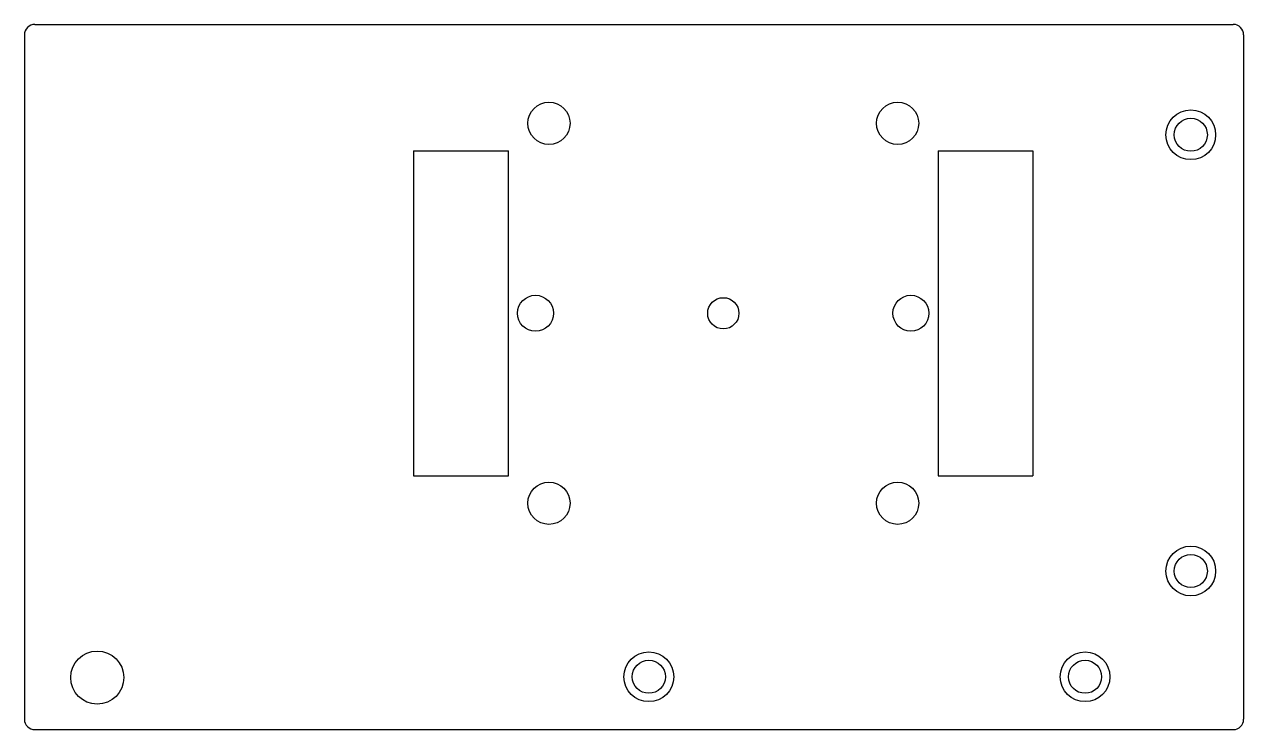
# Model space of a CAD drawing. Header units: millimetres. Extents: x -120 to -3, y 3 to 71.
import ezdxf

# ---------------------------------------------------------------- set-up
doc = ezdxf.new("R2010")
doc.units = ezdxf.units.MM

msp = doc.modelspace()

# ---------------------------------------------------------------- linework, layer by layer
at = {"color": 7, "linetype": 'Continuous', "lineweight": 25}
for p, q in [((-118.94, 70.54), (-3.79, 70.54)), ((-119.94, 69.54), (-119.94, 3.79)), ((-2.79, 69.54), (-2.79, 3.79)), ((-82.54, 58.39), (-73.44, 58.39)), ((-82.54, 58.39), (-82.54, 27.19)), ((-73.44, 27.17), (-73.44, 58.39)), ((-32.14, 58.39), (-23.04, 58.39)), ((-32.14, 58.39), (-32.14, 27.19)), ((-23.04, 58.39), (-23.04, 27.19)), ((-82.54, 27.19), (-73.69, 27.19)), ((-73.69, 27.19), (-73.69, 27.17)), ((-73.69, 27.17), (-73.44, 27.17)), ((-32.14, 27.19), (-23.04, 27.19)), ((-118.94, 2.79), (-3.79, 2.79))]:
    msp.add_line(p, q, dxfattribs=at)
for centre, radius in [((-69.54, 61.04), 2.03), ((-36.04, 61.04), 2.03), ((-7.87, 59.94), 2.39), ((-7.87, 59.94), 1.59), ((-70.83, 42.79), 1.73), ((-34.76, 42.79), 1.73), ((-52.79, 42.79), 1.5), ((-69.54, 24.54), 2.03), ((-36.04, 24.54), 2.03), ((-7.87, 18.03), 2.39), ((-7.87, 18.03), 1.59), ((-112.94, 7.79), 2.55), ((-59.94, 7.87), 2.39), ((-59.94, 7.87), 1.59), ((-18.03, 7.87), 2.39), ((-18.03, 7.87), 1.59)]:
    msp.add_circle(centre, radius, dxfattribs=at)
for centre, start, end in [((-118.94, 69.54), 90, 180), ((-3.79, 69.54), 0, 90), ((-118.94, 3.79), 180, 270), ((-3.79, 3.79), 270, 0)]:
    msp.add_arc(centre, 1, start, end, dxfattribs=at)

doc.saveas('drawing.dxf')
